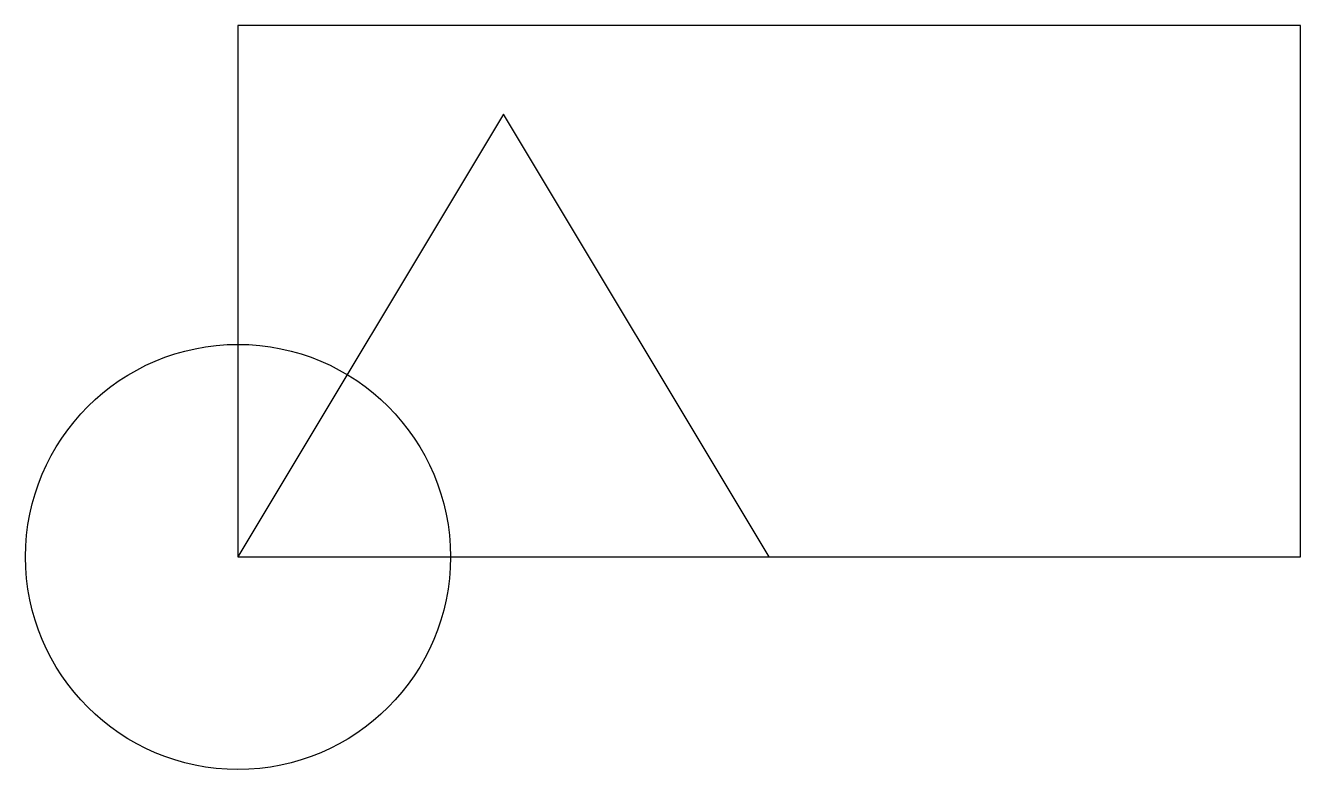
# Model space of a CAD drawing. Header units: metres. Extents: x -12 to 60, y -12 to 30.
import ezdxf

# ---------------------------------------------------------------- set-up
doc = ezdxf.new("R2010")
doc.units = ezdxf.units.M

msp = doc.modelspace()

# ---------------------------------------------------------------- linework, layer by layer
at = {"layer": 'CUT'}
for points in [[(0, 0), (60, 0), (60, 30), (0, 30)], [(0, 0), (30, 0), (15, 25)]]:
    msp.add_lwpolyline(points, close=True, dxfattribs=at)
msp.add_circle((0, 0), 12, dxfattribs=at)

doc.saveas('drawing.dxf')
